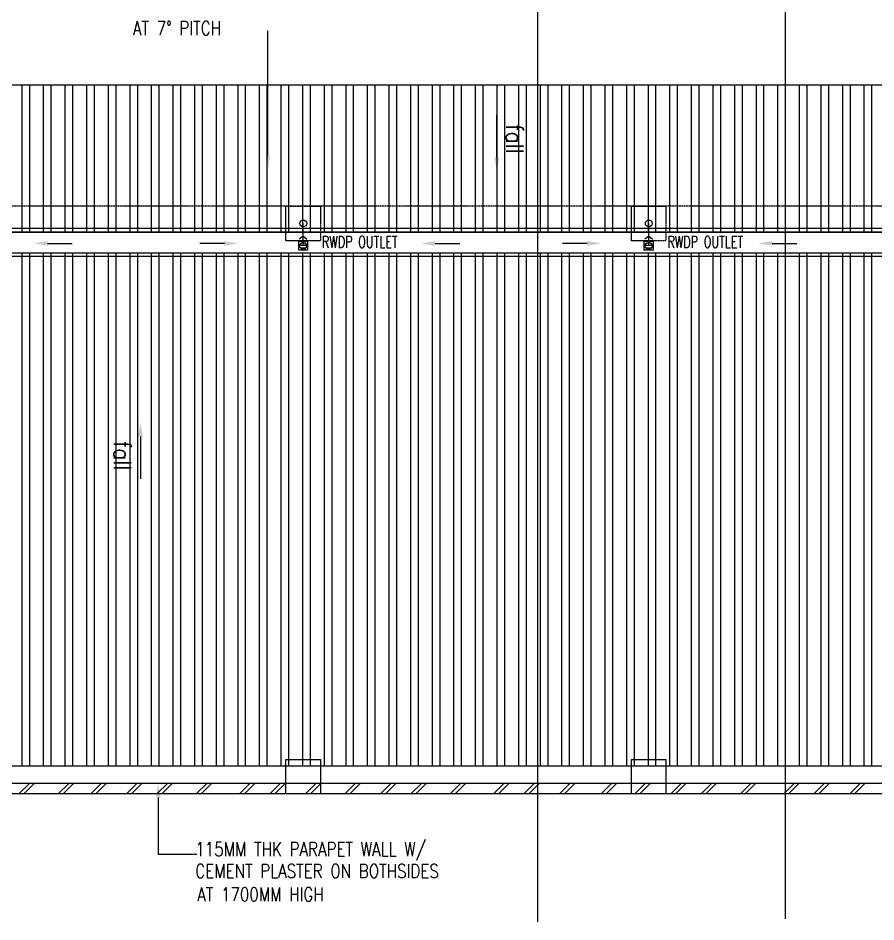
# Model space of a CAD drawing. Extents: x 2266480 to 2632177, y -858634 to -757244.
# Drawn here: x 2306394 to 2318808, y -786525 to -773454 of the extents above; entities that cross this region are included whole.
import ezdxf

# ---------------------------------------------------------------- set-up
doc = ezdxf.new("R2010")
doc.units = 0
doc.header["$LTSCALE"] = 10
doc.header["$MEASUREMENT"] = 0
doc.linetypes.add('DIVIDE', pattern=[1.25, 0.5, -0.25, 0, -0.25, 0, -0.25])
doc.linetypes.add('HIDDEN', pattern=[0.375, 0.25, -0.125])
for name, color, linetype in [('AR', 7, 'CONTINUOUS'), ('BEAM', 1, 'HIDDEN'), ('COL', 3, 'CONTINUOUS'), ('FFL', 7, 'CONTINUOUS'), ('FIT', 5, 'CONTINUOUS'), ('FLASH', 35, 'CONTINUOUS'), ('H', 1, 'CONTINUOUS'), ('hatch', 7, 'CONTINUOUS'), ('hatchb', 251, 'CONTINUOUS'), ('LINE', 7, 'CONTINUOUS'), ('PIPE', 5, 'DIVIDE'), ('ROOF', 7, 'CONTINUOUS'), ('RWDP', 145, 'CONTINUOUS'), ('SPEC', 7, 'CONTINUOUS'), ('T25', 7, 'CONTINUOUS'), ('WALL', 2, 'CONTINUOUS'), ('WP', 50, 'DIVIDE')]:
    doc.layers.add(name, color=color, linetype=linetype)
doc.styles.add('ROMANS', font='romans')

# ---------------------------------------------------------------- blocks, each defined once
blk = doc.blocks.new('100FT')
at = {"layer": 'PIPE', "linetype": 'Continuous'}
blk.add_circle((0, 0), 50, dxfattribs=at)
at = {"layer": 'WP', "linetype": 'Continuous'}
for p, q in [((-37, 34), (37, 34)), ((-50, -3), (50, -3)), ((-34, -37), (34, -37))]:
    blk.add_line(p, q, dxfattribs=at)
blk = doc.blocks.new('A$C7CE3714C')
at = {"layer": 'FIT'}
blk.add_lwpolyline([(0, 0), (126, 0), (126, 126), (0, 126)], close=True, dxfattribs=at)
at = {"layer": 'FIT', "xscale": -1}
blk.add_blockref('100FT', (63, 66), dxfattribs=at)

msp = doc.modelspace()

# ---------------------------------------------------------------- hatches: boundary and pattern name
at = {"layer": 'hatch'}
h = msp.add_hatch(dxfattribs=at)
h.set_pattern_fill('STEEL', color=0, scale=2500, angle=45, style=0)
h.set_pattern_definition([(90, (0, 0), (-312.5, 6e-14), []), (90, (-110.5, 110.5), (-312.5, 6e-14), [])])
h.paths.add_polyline_path([(2300144.4, -774424.1), (2300144.4, -776171), (2300294.4, -776171), (2300294.4, -776548.8), (2325022.9, -776548.8), (2325022.9, -775924.5), (2325194.4, -775921), (2325194.4, -774424.1)])
h = msp.add_hatch(dxfattribs=at)
h.set_pattern_fill('STEEL', color=0, scale=2500, angle=45, style=0)
h.set_pattern_definition([(90, (0, 0), (-312.5, 6e-14), []), (90, (-110.5, 110.5), (-312.5, 6e-14), [])])
h.paths.add_polyline_path([(2300527.4, -776846.7), (2300527.4, -784099.1), (2304419.4, -784099.1), (2304419.4, -783924.1), (2305519.4, -783924.1), (2305519.4, -784274.1), (2334010.3, -784274.1), (2334019.4, -783924.1), (2335194.4, -783924.1), (2335194.4, -780099.1), (2325269.4, -780099.1), (2325269.4, -780149.1), (2325019.4, -780149.1), (2325019.4, -779174.1), (2325194.4, -779174.1), (2325194.4, -776846.7)])

# ---------------------------------------------------------------- linework, layer by layer
at = {"layer": 'AR', "color": 0}
for p, q in [((2313916.8, -786525), (2313916.8, -770282.2)), ((2317500.6, -786481.2), (2317500.6, -770282.2))]:
    msp.add_line(p, q, dxfattribs=at)
at = {"layer": 'BEAM', "color": 0}
msp.add_line((2300294.4, -776171), (2325502.4, -776171), dxfattribs=at)
for points in [[(2310269.4, -776174.1), (2310769.4, -776174.1), (2310769.4, -776674.1), (2310269.4, -776674.1)], [(2315269.4, -776174.1), (2315769.4, -776174.1), (2315769.4, -776674.1), (2315269.4, -776674.1)]]:
    msp.add_lwpolyline(points, close=True, dxfattribs=at)
at = {"layer": 'COL', "color": 0}
for points in [[(2310269.4, -784174.1), (2310769.4, -784174.1), (2310769.4, -784674.1), (2310269.4, -784674.1)], [(2315269.4, -784174.1), (2315769.4, -784174.1), (2315769.4, -784674.1), (2315269.4, -784674.1)]]:
    msp.add_lwpolyline(points, close=True, dxfattribs=at)
at = {"layer": 'FLASH', "color": 0}
msp.add_line((2334010.3, -784274.1), (2305519.4, -784274.1), dxfattribs=at)
at = {"layer": 'H', "color": 0}
for p, q in [((2306407.6, -784674.1), (2306557.6, -784524.1)), ((2306478.3, -784674.1), (2306628.3, -784524.1)), ((2306976.6, -784674.1), (2307126.6, -784524.1)), ((2307047.3, -784674.1), (2307197.3, -784524.1)), ((2307447.7, -784674.1), (2307597.7, -784524.1)), ((2307518.4, -784674.1), (2307668.4, -784524.1)), ((2307965.3, -784674.1), (2308115.3, -784524.1)), ((2308036, -784674.1), (2308186, -784524.1)), ((2308404.6, -784674.1), (2308554.6, -784524.1)), ((2308475.3, -784674.1), (2308625.3, -784524.1)), ((2308973.6, -784674.1), (2309123.6, -784524.1)), ((2309044.3, -784674.1), (2309194.3, -784524.1)), ((2309600.4, -784674.1), (2309750.4, -784524.1)), ((2309671.1, -784674.1), (2309821.1, -784524.1)), ((2310037.7, -784674.1), (2310187.7, -784524.1)), ((2310108.4, -784674.1), (2310258.4, -784524.1)), ((2310555.3, -784674.1), (2310705.3, -784524.1)), ((2310626, -784674.1), (2310776, -784524.1)), ((2311122.7, -784674.1), (2311272.7, -784524.1)), ((2311193.4, -784674.1), (2311343.4, -784524.1)), ((2311640.3, -784674.1), (2311790.3, -784524.1)), ((2311711, -784674.1), (2311861, -784524.1)), ((2312079.7, -784674.1), (2312229.7, -784524.1)), ((2312150.4, -784674.1), (2312300.4, -784524.1)), ((2312648.7, -784674.1), (2312798.7, -784524.1)), ((2312719.4, -784674.1), (2312869.4, -784524.1)), ((2313275.4, -784674.1), (2313425.4, -784524.1)), ((2313346.1, -784674.1), (2313496.1, -784524.1)), ((2313712.7, -784674.1), (2313862.7, -784524.1)), ((2313783.4, -784674.1), (2313933.4, -784524.1)), ((2314230.3, -784674.1), (2314380.3, -784524.1)), ((2314301.1, -784674.1), (2314451.1, -784524.1)), ((2314831, -784674.1), (2314981, -784524.1)), ((2314901.8, -784674.1), (2315051.8, -784524.1)), ((2315320.2, -784674.1), (2315470.2, -784524.1)), ((2315391, -784674.1), (2315541, -784524.1)), ((2315837.9, -784674.1), (2315987.9, -784524.1)), ((2315908.6, -784674.1), (2316058.6, -784524.1)), ((2316277.2, -784674.1), (2316427.2, -784524.1)), ((2316347.9, -784674.1), (2316497.9, -784524.1)), ((2316846.2, -784674.1), (2316996.2, -784524.1)), ((2316916.9, -784674.1), (2317066.9, -784524.1)), ((2317472.9, -784674.1), (2317622.9, -784524.1)), ((2317543.7, -784674.1), (2317693.7, -784524.1)), ((2317910.3, -784674.1), (2318060.3, -784524.1)), ((2317981, -784674.1), (2318131, -784524.1)), ((2318427.9, -784674.1), (2318577.9, -784524.1)), ((2318498.6, -784674.1), (2318648.6, -784524.1))]:
    msp.add_line(p, q, dxfattribs=at)
at = {"layer": 'hatchb', "color": 0}
msp.add_lwpolyline([(2300144.4, -774424.1), (2300144.4, -776171), (2300294.4, -776171), (2300294.4, -776548.8), (2325022.9, -776548.8), (2325022.9, -775924.5), (2325194.4, -775921), (2325194.4, -774424.1), (2300144.4, -774424.1)], dxfattribs=at)
at = {"layer": 'LINE', "color": 0}
for p, q in [((2310008.8, -775451.3), (2310008.8, -773639)), ((2308422.1, -784724.1), (2308422.1, -785544.6)), ((2308422.1, -785544.6), (2308980.3, -785544.6))]:
    msp.add_line(p, q, dxfattribs=at)
for points in [[(2310042.1, -775451.3), (2309975.5, -775451.3), (2310008.8, -775651.3)], [(2308388.8, -784724.1), (2308455.4, -784724.1), (2308422.1, -784524.1)]]:
    msp.add_solid(points, dxfattribs=at)
at = {"layer": 'ROOF', "color": 0}
for p, q in [((2325444.4, -774424.1), (2300144.4, -774424.1)), ((2325002.4, -776498.8), (2300294.4, -776498.8)), ((2325269.4, -776548.8), (2300294.4, -776548.8)), ((2300294.4, -776846.7, 0), (2325444.4, -776846.7, 0)), ((2300294.4, -776898.8, 0), (2325444.4, -776898.8, 0))]:
    msp.add_line(p, q, dxfattribs=at)
at = {"layer": 'RWDP', "color": 0}
for p, q in [((2310519.4, -776729.7), (2310519.4, -776424.1)), ((2315519.4, -776729.7), (2315519.4, -776424.1)), ((2310519.4, -776607), (2310463.6, -776650)), ((2310519.4, -776607), (2310575.2, -776650)), ((2315519.4, -776607), (2315463.6, -776650)), ((2315519.4, -776607), (2315575.2, -776650)), ((2306821, -776712.5), (2307177.1, -776712.5)), ((2309380.6, -776712.5), (2309024.5, -776712.5)), ((2312429, -776712.5), (2312785.1, -776712.5)), ((2314630.6, -776712.5), (2314274.5, -776712.5)), ((2317305.9, -776712.5), (2317662, -776712.5))]:
    msp.add_line(p, q, dxfattribs=at)
for centre in [(2310521, -776424.1), (2315521, -776424.1)]:
    msp.add_circle(centre, 50, dxfattribs=at)
for points in [[(2306821, -776745.8), (2306821, -776679.1), (2306621, -776712.5)], [(2309380.6, -776745.8), (2309380.6, -776679.1), (2309580.6, -776712.5)], [(2312429, -776745.8), (2312429, -776679.1), (2312229, -776712.5)], [(2314630.6, -776745.8), (2314630.6, -776679.1), (2314830.6, -776712.5)], [(2317305.9, -776745.8), (2317305.9, -776679.1), (2317105.9, -776712.5)]]:
    msp.add_solid(points, dxfattribs=at)
at = {"layer": 'SPEC', "color": 0}
for p, q in [((2313321, -775464.1), (2313321, -774854.1)), ((2308164.7, -779506.9), (2308164.7, -780116.9))]:
    msp.add_line(p, q, dxfattribs=at)
for points in [[(2313287.7, -775464.1), (2313354.3, -775464.1), (2313321, -775664.1)], [(2308198, -779506.9), (2308131.3, -779506.9), (2308164.7, -779306.9)]]:
    msp.add_solid(points, dxfattribs=at)
at = {"layer": 'WALL', "color": 0}
for p, q in [((2334269.4, -784524.1), (2305269.4, -784524.1)), ((2335019.4, -784674.1), (2305252.4, -784674.1))]:
    msp.add_line(p, q, dxfattribs=at)

# ---------------------------------------------------------------- block references
at = {"layer": 'T25', "color": 0, "xscale": -1, "rotation": 180}
for p in [(2310456.4, -776682), (2315456.4, -776682)]:
    msp.add_blockref('A$C7CE3714C', p, dxfattribs=at)

# ---------------------------------------------------------------- texts
at = {"layer": 'FFL', "color": 0, "style": 'ROMANS', "width": 0.8}
for s, p in [('AT 7%%d PITCH', (2308056.6, -773698.9)), ('115MM THK PARAPET WALL W/', (2308958.2, -785571.7)), ('CEMENT PLASTER ON BOTHSIDES', (2308958.2, -785888.6)), ('AT 1700MM HIGH', (2308986.4, -786226.7))]:
    msp.add_text(s, height=200, dxfattribs=at).set_placement(p)
at = {"layer": 'RWDP', "color": 0, "style": 'ROMANS', "width": 0.7}
for p in [(2310789.8, -776775.9), (2315789.8, -776775.9)]:
    msp.add_text('RWDP OUTLET', height=170, dxfattribs=at).set_placement(p)
at = {"layer": 'SPEC', "color": 0, "style": 'ROMANS', "width": 0.85}
for p in [(2313456.9, -774987.9), (2307778.7, -779568.1)]:
    msp.add_text('fall', height=250, rotation=270, dxfattribs=at).set_placement(p)

doc.saveas('drawing.dxf')
